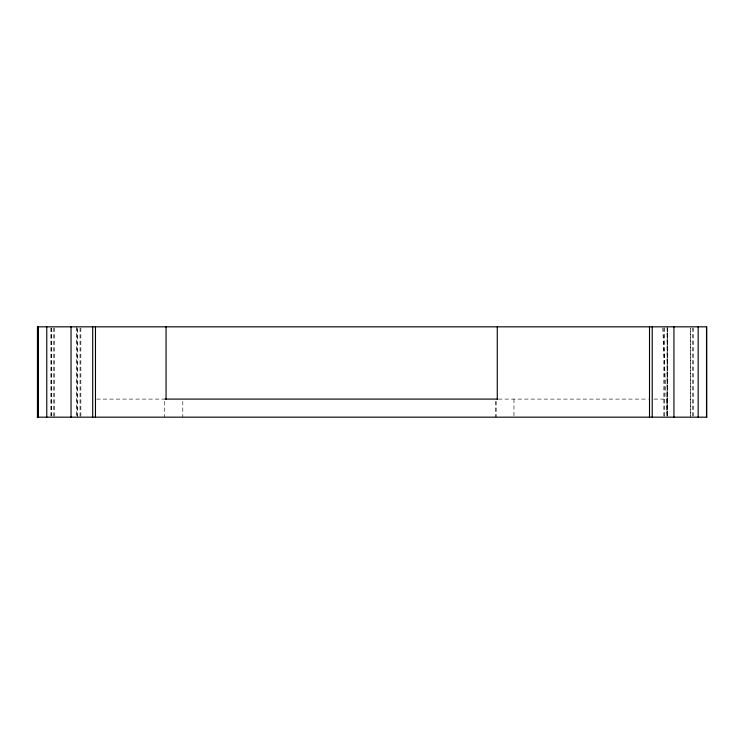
<?xml version="1.0" encoding="UTF-8"?>
<svg xmlns="http://www.w3.org/2000/svg" width="744" height="744" viewBox="0 0 744 744"><rect width="100%" height="100%" fill="white"/><g stroke="black" fill="none" stroke-linecap="round" stroke-linejoin="round"><path stroke-width="0.56" stroke-dasharray="3.72 2.79" d="M664.076 416.008L664.076 326.83M690.572 416.008L690.572 327.992L690.534 417.17M692.924 416.008L692.924 327.992M662.746 327.992L667.033 416.008L667.219 327.992M96.627 399.1L165.159 399.1M498.424 399.1L648.34 399.1M654.023 399.1L667.573 399.1M693.064 327.992L693.064 416.008M667.089 326.83L667.089 416.008M664.039 327.992L664.039 417.17M513.965 399.1L513.965 417.17M495.978 401.36L495.978 417.17M495.941 401.36L495.941 417.17M182.782 401.36L182.792 417.17M164.731 401.36L164.722 417.17M80.845 327.992L80.845 417.17M80.045 327.992L80.045 417.17M77.404 417.17L77.246 327.992M77.078 327.992L77.078 416.008M76.651 326.83L76.651 416.008M54.349 327.992L54.349 417.17M53.754 327.992L53.754 417.17M51.755 327.992L51.755 416.008M51.271 327.992L51.271 416.008M50.899 327.992L50.899 416.008M667.582 327.992L667.573 417.17L667.573 327.983"/><path stroke-width="1.12" d="M706.512 417.17L706.512 326.83M165.103 399.1L497.624 399.1M37.2 417.17L706.8 417.17M706.688 417.17L706.688 326.83L37.451 326.83L37.451 417.17M698.17 326.83L698.17 417.17M673.934 326.83L673.934 417.17M652.218 326.83L652.218 417.17M649.503 326.83L649.503 417.17M497.262 326.83L497.262 399.1M166.052 326.83L166.052 399.1M95.465 326.83L95.465 417.17M92.702 326.83L92.702 417.17M71.033 326.83L71.033 417.17M46.77 326.83L46.77 417.17M38.288 326.83L38.288 417.17M38.065 326.83L38.065 417.17"/></g></svg>
